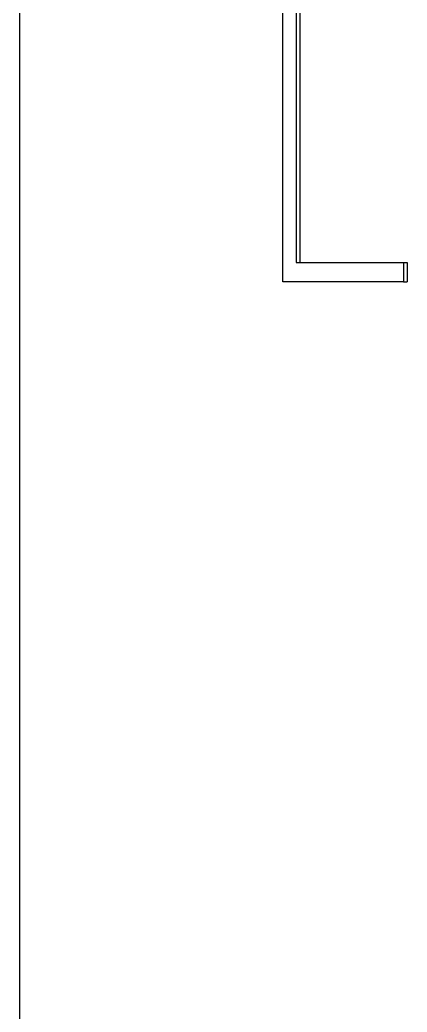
# Model space of a CAD drawing. Header units: millimetres. Extents: x -1480 to 5249, y -840 to 3860.
# Drawn here: x -692.42 to -686.25, y 3055.09 to 3070.88 of the extents above; entities that cross this region are included whole.
import ezdxf

# ---------------------------------------------------------------- set-up
doc = ezdxf.new("R2010")
doc.units = ezdxf.units.MM
doc.header["$MEASUREMENT"] = 0
doc.layers.add('Utwórz2D linie widoczne', color=7, linetype='Continuous', true_color=0x000000)

msp = doc.modelspace()

# ---------------------------------------------------------------- linework, layer by layer
at = {"layer": 'Utwórz2D linie widoczne'}
for p, q in [((-692.417, 3059.812), (-692.417, 3114.012)), ((-688.234, 3066.712), (-688.234, 3100.712)), ((-688.019, 3100.409), (-688.019, 3067.016)), ((-687.959, 3100.409), (-687.959, 3067.016)), ((-688.019, 3067.016), (-686.313, 3067.016)), ((-686.313, 3067.016), (-686.313, 3066.712)), ((-686.313, 3067.016), (-686.253, 3067.016)), ((-686.253, 3067.016), (-686.253, 3066.712)), ((-686.313, 3066.712), (-688.234, 3066.712)), ((-686.313, 3066.712), (-686.253, 3066.712)), ((-692.417, 2217.812), (-692.417, 3059.812))]:
    msp.add_line(p, q, dxfattribs=at)

doc.saveas('drawing.dxf')
